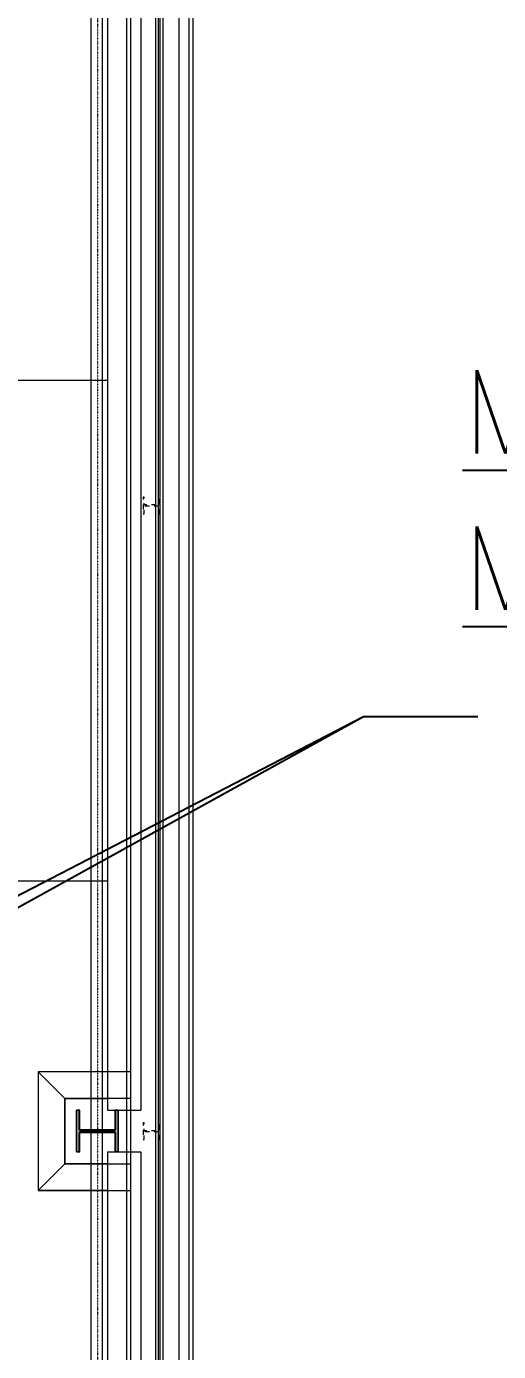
# Model space of a CAD drawing. Extents: x -32000 to 416743, y -254124 to 144214.
# Drawn here: x 261175 to 264005, y 66179 to 74120 of the extents above; entities that cross this region are included whole.
import ezdxf

# ---------------------------------------------------------------- set-up
doc = ezdxf.new("R2010")
doc.units = 0
doc.header["$LTSCALE"] = 10
for name, pattern in [('H12PL4$0$JJP_三點線', [0.9, 0.3, -0.15, 0, -0.15, 0, -0.15, 0, -0.15]), ('H12PL4$0$TAI_虛線', [5.644, 2.822, -2.822]), ('XFM7P40ICA$0$H12PL4$0$CENTERK1', [0.0983, 0.0833, -0.005, 0.005, -0.005]), ('XFM7P40ICA$0$H12PL4$0$JJP_三點線', [0.9, 0.3, -0.15, 0, -0.15, 0, -0.15, 0, -0.15]), ('XFM7P40ICA$0$H12PL4$0$JJP_虛線(退縮線、投影線、地下室範圍、非屬本工程、圖面分區)', [0.45, 0.3, -0.15]), ('XFM7P40ICA$0$H12PL4$0$TAI_虛線', [5.644, 2.822, -2.822])]:
    doc.linetypes.add(name, pattern=pattern)
for name, color, linetype in [('H12PL4$0$A-WALL-EX', 252, 'Continuous'), ('H12PL4$0$S-COL', 252, 'Continuous'), ('H12PL4$0$S-GRID', 252, 'Continuous'), ('H12PL4$0$S-SLAB-SHOW', 252, 'Continuous'), ('XFM1P40$0$$0$M-PIPE-TEXT-ARROR', 250, 'Continuous'), ('XFM1Q40$0$TYPE14X10', 7, 'Continuous'), ('XFM7P40ICA$0$H12PL4$0$A-WALL-EX', 252, 'Continuous'), ('XFM7P40ICA$0$H12PL4$0$Hattch', 252, 'Continuous'), ('XFM7P40ICA$0$H12PL4$0$L40_19_MEJI', 252, 'Continuous'), ('XFM7P40ICA$0$H12PL4$0$L40_19_STEEL2', 252, 'Continuous'), ('XFM7P40ICA$0$H12PL4$0$L40_19_SUGATA2', 252, 'Continuous'), ('XFM7P40ICA$0$H12PL4$0$L40_19_SUGATA3', 252, 'Continuous'), ('XFM7P40ICA$0$H12PL4$0$S-COL', 252, 'Continuous'), ('XFM7P40ICA$0$H12PL4$0$S-GRID', 252, 'Continuous')]:
    doc.layers.add(name, color=color, linetype=linetype)
doc.styles.add('XFM1P40$0$$0$aa-txt', font='isocp.shx', dxfattribs={"bigfont": 'chineset.shx'})
doc.styles.add('XFM1Q40$0$LSP', font='SIMPLEX.shx', dxfattribs={"bigfont": 'chineset.shx'})
doc.dimstyles.new('XFM1P40$0$$0$adim-200', dxfattribs={"dimscale": 200, "dimtxt": 0.3, "dimasz": 2.5, "dimexe": 0.1, "dimexo": 0.5, "dimgap": 0.15, "dimtad": 0, "dimdec": 4, "dimzin": 3, "dimdsep": 46, "dimtxsty": 'XFM1P40$0$$0$aa-txt', "dimcen": 2.5, "dimclrd": 256, "dimclre": 256, "dimclrt": 256, "dimadec": 0, "dimazin": 0, "dimtfac": 1, "dimtdec": 4, "dimtmove": 0, "dimatfit": 3, "dimfxl": 1, "dimtolj": 1, "dimtzin": 0, "dimarcsym": 0})

# ---------------------------------------------------------------- blocks, each defined once
blk = doc.blocks.new('H12PL4')
at = {"layer": 'H12PL4$0$A-WALL-EX', "lineweight": 0}
blk.add_line((261800, 30500), (261800, 89960), dxfattribs=at)
at = {"layer": 'H12PL4$0$A-WALL-EX', "lineweight": 0, "flags": 128}
for points in [[(262150, 30500), (262150, 90550)], [(262150, 30500), (262150, 90550)], [(261950, 30500), (261950, 90350)], [(261965, 90365), (261965, 30500)], [(261775, 90175), (261775, 30500)], [(262175, 30500), (262175, 90175)], [(261560, 89960), (261560, 30500)]]:
    blk.add_lwpolyline(points, dxfattribs=at)
at = {"layer": 'H12PL4$0$S-COL', "linetype": 'H12PL4$0$TAI_虛線', "lineweight": 0, "flags": 128}
for points in [[(261975, 71200), (261975, 71300), (261970, 71300), (261970, 71252.5), (261880, 71252.5), (261880, 71300), (261875, 71300), (261875, 71200), (261880, 71200), (261880, 71247.5), (261970, 71247.5), (261970, 71200)], [(261975, 67450), (261975, 67550), (261970, 67550), (261970, 67502.5), (261880, 67502.5), (261880, 67550), (261875, 67550), (261875, 67450), (261880, 67450), (261880, 67497.5), (261970, 67497.5), (261970, 67450)]]:
    blk.add_lwpolyline(points, close=True, dxfattribs=at)
at = {"layer": 'H12PL4$0$S-COL', "lineweight": 0, "flags": 128}
for points in [[(261245, 67855), (261245, 67145)], [(261245, 67855), (261405, 67695)], [(261800, 67855), (261245, 67855)], [(261800, 67145), (261800, 67305), (261800, 67695), (261800, 67855)], [(261405, 67695), (261405, 67305)], [(261800, 67695), (261405, 67695)], [(261245, 67145), (261405, 67305)], [(261405, 67305), (261800, 67305)], [(261245, 67145), (261800, 67145)]]:
    blk.add_lwpolyline(points, dxfattribs=at)
blk.add_lwpolyline([(261725, 67375), (261725, 67625), (261705, 67625), (261705, 67507.5), (261495, 67507.5), (261495, 67625), (261475, 67625), (261475, 67375), (261495, 67375), (261495, 67492.5), (261705, 67492.5), (261705, 67375)], close=True, dxfattribs=at)
at = {"layer": 'H12PL4$0$S-GRID', "linetype": 'H12PL4$0$JJP_三點線', "lineweight": 0}
blk.add_line((261600, 128250), (261600, -28000), dxfattribs=at)
at = {"layer": 'H12PL4$0$S-SLAB-SHOW', "lineweight": 0}
blk.add_line((261630, 30500), (261630, 89560), dxfattribs=at)
at = {"layer": 'H12PL4$0$S-SLAB-SHOW', "lineweight": 0, "flags": 128}
blk.add_lwpolyline([(261800, 30500), (261800, 89560)], dxfattribs=at)
blk = doc.blocks.new('XFM1Q40')
at = {"layer": 'XFM1Q40$0$TYPE14X10', "color": 4, "style": 'XFM1Q40$0$LSP'}
for s, p in [('%%UMMTN-F2-CRMAU-4002', (263789, 71560.5)), ('%%UMMTN-F2-CRAP-4002A,B', (263789, 70624.2))]:
    blk.add_text(s, height=500, dxfattribs=at).set_placement(p)
blk = doc.blocks.new('XFM7P40ICA$0$H12PL4')
at = {"layer": 'XFM7P40ICA$0$H12PL4$0$Hattch', "linetype": 'Continuous', "lineweight": 0}
blk.add_hatch(color=256, dxfattribs=at).paths.add_polyline_path([(261725, 67375), (261725, 67625), (261705, 67625), (261705, 67507.5), (261495, 67507.5), (261495, 67625), (261475, 67625), (261475, 67375), (261495, 67375), (261495, 67492.5), (261705, 67492.5), (261705, 67375)])
at = {"layer": 'XFM7P40ICA$0$H12PL4$0$A-WALL-EX', "linetype": 'XFM7P40ICA$0$H12PL4$0$JJP_虛線(退縮線、投影線、地下室範圍、非屬本工程、圖面分區)', "lineweight": 0}
blk.add_line((261995, 30500), (261995, 90375), dxfattribs=at)
at = {"layer": 'XFM7P40ICA$0$H12PL4$0$A-WALL-EX', "lineweight": 0}
for p, q in [((261800, 30500), (261800, 89960)), ((261630, 30500), (261630, 89560))]:
    blk.add_line(p, q, dxfattribs=at)
at = {"layer": 'XFM7P40ICA$0$H12PL4$0$A-WALL-EX', "lineweight": 0, "flags": 128}
for points in [[(262150, 30500), (262150, 90550)], [(261950, 30500), (261950, 90350)], [(261965, 90365), (261965, 30500)], [(261775, 90175), (261775, 30500)], [(262175, 30500), (262175, 90175)], [(261560, 89960), (261560, 30500)], [(261800, 30500), (261800, 89560)]]:
    blk.add_lwpolyline(points, dxfattribs=at)
at = {"layer": 'XFM7P40ICA$0$H12PL4$0$A-WALL-EX', "linetype": 'XFM7P40ICA$0$H12PL4$0$JJP_虛線(退縮線、投影線、地下室範圍、非屬本工程、圖面分區)', "lineweight": 0, "flags": 128}
for points in [[(262090, 30500), (262090, 90490)], [(261975, 74950), (261975, 71300)], [(261975, 71200), (261975, 67550)], [(261975, 67450), (261975, 63800)]]:
    blk.add_lwpolyline(points, dxfattribs=at)
at = {"layer": 'XFM7P40ICA$0$H12PL4$0$L40_19_MEJI', "lineweight": 0}
for p, q in [((260850, 72000), (261660, 72000)), ((260850, 69000), (261660, 69000))]:
    blk.add_line(p, q, dxfattribs=at)
at = {"layer": 'XFM7P40ICA$0$H12PL4$0$L40_19_STEEL2', "lineweight": 0, "flags": 128}
blk.add_lwpolyline([(261725, 67625), (261725, 67375), (261711, 67375), (261711, 67487.5, 0.414214), (261703, 67495.5), (261497, 67495.5, 0.414214), (261489, 67487.5), (261489, 67375), (261475, 67375), (261475, 67625), (261489, 67625), (261489, 67512.5, 0.414214), (261497, 67504.5), (261703, 67504.5, 0.414214), (261711, 67512.5), (261711, 67625)], format="xyb", close=True, dxfattribs=at)
at = {"layer": 'XFM7P40ICA$0$H12PL4$0$L40_19_SUGATA2', "lineweight": 0}
blk.add_line((262175, 30485.5), (262175, 90575), dxfattribs=at)
at = {"layer": 'XFM7P40ICA$0$H12PL4$0$L40_19_SUGATA3', "lineweight": 0}
for p, q in [((261660, 74875), (261660, 67625)), ((261860, 74875), (261860, 67625)), ((261245, 67855), (261245, 67145)), ((261660, 67855), (261245, 67855)), ((261405, 67695), (261245, 67855)), ((261660, 67625), (261860, 67625)), ((261660, 67375), (261860, 67375)), ((261660, 67375), (261660, 60125)), ((261860, 67375), (261860, 60125)), ((261405, 67305), (261245, 67145)), ((261660, 67145), (261245, 67145))]:
    blk.add_line(p, q, dxfattribs=at)
at = {"layer": 'XFM7P40ICA$0$H12PL4$0$L40_19_SUGATA3', "linetype": 'XFM7P40ICA$0$H12PL4$0$CENTERK1', "lineweight": 0, "flags": 128}
for points in [[(262090, 30600), (262090, 90490), (249160, 90490), (249160, 90090), (244150, 90090), (244150, 89975), (249275, 89975)], [(261975, 90375), (261975, 30600)]]:
    blk.add_lwpolyline(points, dxfattribs=at)
at = {"layer": 'XFM7P40ICA$0$H12PL4$0$L40_19_SUGATA3', "lineweight": 0, "flags": 128}
blk.add_lwpolyline([(261660, 67305), (261405, 67305), (261405, 67695), (261660, 67695)], dxfattribs=at)
at = {"layer": 'XFM7P40ICA$0$H12PL4$0$S-COL', "linetype": 'XFM7P40ICA$0$H12PL4$0$TAI_虛線', "lineweight": 0, "flags": 128}
for points in [[(261975, 71200), (261975, 71300), (261970, 71300), (261970, 71252.5), (261880, 71252.5), (261880, 71300), (261875, 71300), (261875, 71200), (261880, 71200), (261880, 71247.5), (261970, 71247.5), (261970, 71200)], [(261975, 67450), (261975, 67550), (261970, 67550), (261970, 67502.5), (261880, 67502.5), (261880, 67550), (261875, 67550), (261875, 67450), (261880, 67450), (261880, 67497.5), (261970, 67497.5), (261970, 67450)]]:
    blk.add_lwpolyline(points, close=True, dxfattribs=at)
at = {"layer": 'XFM7P40ICA$0$H12PL4$0$S-COL', "lineweight": 0, "flags": 128}
for points in [[(261245, 67855), (261245, 67145)], [(261245, 67855), (261405, 67695)], [(261800, 67855), (261245, 67855)], [(261800, 67145), (261800, 67305), (261800, 67695), (261800, 67855)], [(261405, 67695), (261405, 67305)], [(261800, 67695), (261405, 67695)], [(261245, 67145), (261405, 67305)], [(261405, 67305), (261800, 67305)], [(261245, 67145), (261800, 67145)]]:
    blk.add_lwpolyline(points, dxfattribs=at)
blk.add_lwpolyline([(261725, 67375), (261725, 67625), (261705, 67625), (261705, 67507.5), (261495, 67507.5), (261495, 67625), (261475, 67625), (261475, 67375), (261495, 67375), (261495, 67492.5), (261705, 67492.5), (261705, 67375)], close=True, dxfattribs=at)
at = {"layer": 'XFM7P40ICA$0$H12PL4$0$S-GRID', "linetype": 'XFM7P40ICA$0$H12PL4$0$JJP_三點線', "lineweight": 0}
blk.add_line((261600, 128250), (261600, -28000), dxfattribs=at)
blk = doc.blocks.new('XFM7P40ICA')
blk.add_blockref('XFM7P40ICA$0$H12PL4', (0, 0))
blk = doc.blocks.new('XFM1P40')
at = {"layer": 'XFM1P40$0$$0$M-PIPE-TEXT-ARROR'}
for points in [[(257200, 70523.4, 0), (263195.5, 76936.7, 0), (263881.6, 76936.7, 0)], [(257005.3, 66780, 0), (263195.5, 69985.2, 0), (263881.6, 69985.2, 0)], [(258682.7, 67492.1, 0), (263195.5, 69985.2, 0), (263881.6, 69985.2, 0)]]:
    blk.add_leader(points, dimstyle='XFM1P40$0$$0$adim-200', dxfattribs=at)

msp = doc.modelspace()

# ---------------------------------------------------------------- block references
for name in ['XFM1P40', 'H12PL4', 'XFM7P40ICA', 'XFM1Q40']:
    msp.add_blockref(name, (0, 0))

doc.saveas('drawing.dxf')
